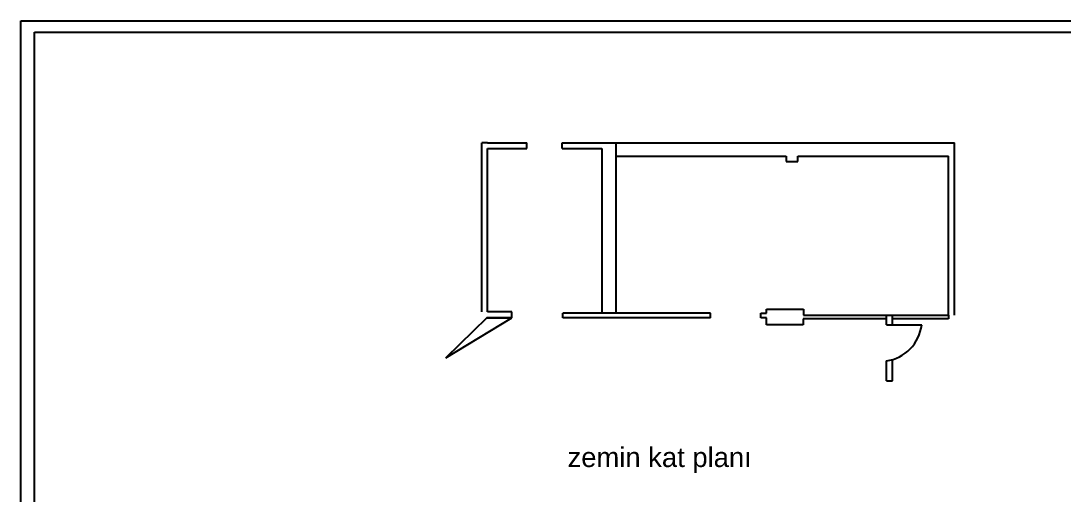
# Model space of a CAD drawing. Header units: millimetres. Extents: x 63882 to 85892, y -58394 to -53173.
# Drawn here: x 63882 to 66542, y -54382 to -53173 of the extents above; entities that cross this region are included whole.
import ezdxf

# ---------------------------------------------------------------- set-up
doc = ezdxf.new("R2010")
doc.units = ezdxf.units.MM
doc.header["$LTSCALE"] = 5
doc.layers.add('S2000-025 Antet', color=7, linetype='Continuous')
doc.styles.get("Standard").update_dxf_attribs({"font": 'arial.ttf'})

# ---------------------------------------------------------------- blocks, each defined once
blk = doc.blocks.new('A$C26101E10')
at = {"color": 6}
blk.add_line((0, 1683), (1013, 0), dxfattribs=at)
for points in [[(1016, 642), (0, 1683)], [(1016, 645), (1013, 0)]]:
    blk.add_lwpolyline(points, dxfattribs=at)

msp = doc.modelspace()

# ---------------------------------------------------------------- linework, layer by layer
for p, q in [((65071.9, -53483.9), (65056.9, -53483.9)), ((65056.9, -53498.9), (65056.9, -53483.9)), ((65056.9, -53914.9), (65056.9, -53498.9)), ((65071.9, -53483.9), (65171.9, -53483.9)), ((65071.9, -53914.9), (65071.9, -53498.9)), ((65071.9, -53498.9), (65171.9, -53498.9)), ((65171.9, -53498.9), (65171.9, -53483.9)), ((65261.9, -53483.9), (66262.4, -53483.9)), ((65261.9, -53498.9), (65261.9, -53483.9)), ((65261.9, -53498.9), (65362.9, -53498.9)), ((65362.9, -53498.9), (65362.9, -53914.9)), ((65399.9, -53917.9), (65399.9, -53483.9)), ((66262.4, -53922.9), (66262.4, -53483.9)), ((65399.9, -53517.9), (65832.9, -53517.9)), ((65832.9, -53517.9), (65832.9, -53531.9)), ((65862.9, -53531.9), (65862.9, -53517.9)), ((65862.9, -53517.9), (66247.4, -53517.9)), ((66247.4, -53922.9), (66247.4, -53517.9)), ((65832.9, -53531.9), (65862.9, -53531.9)), ((65133.9, -53914.9), (65071.9, -53914.9)), ((65133.9, -53929.9), (65133.9, -53914.9)), ((65399.9, -53917.9), (65263.9, -53917.9)), ((65263.9, -53929.9), (65263.9, -53917.9)), ((65639.9, -53917.9), (65399.9, -53917.9)), ((65639.9, -53929.9), (65639.9, -53917.9)), ((65768.9, -53929.9), (65768.9, -53917.9)), ((65768.9, -53917.9), (65783.4, -53917.9)), ((65783.4, -53917.9), (65783.4, -53907.9)), ((65783.4, -53907.9), (65877.4, -53907.9)), ((65877.4, -53907.9), (65877.4, -53922.9)), ((65877.4, -53922.9), (66247.4, -53922.9)), ((66088.9, -53932.9), (66088.9, -53922.9)), ((66103.9, -53947.9), (66103.9, -53922.9)), ((66247.4, -53922.9), (66247.4, -53932.9)), ((65069.4, -53929.9), (65057.6, -53941.5)), ((65133.9, -53929.9), (65069.4, -53929.9)), ((65639.9, -53929.9), (65263.9, -53929.9)), ((65782.9, -53929.9), (65768.9, -53929.9)), ((65782.9, -53947.9), (65782.9, -53929.9)), ((65876.9, -53947.9), (65782.9, -53947.9)), ((66088.9, -53932.9), (65876.9, -53932.9)), ((65876.9, -53932.9), (65876.9, -53947.9)), ((66088.9, -53947.9), (66088.9, -53932.9)), ((66088.9, -53947.9), (66178.9, -53947.9)), ((66247.4, -53932.9), (66103.9, -53932.9)), ((64980.4, -54017), (64965.5, -54031.6)), ((66088.9, -54090.9), (66088.9, -54039.9)), ((66103.9, -54090.9), (66103.9, -54039.9)), ((66088.9, -54090.9), (66103.9, -54090.9))]:
    msp.add_line(p, q)
msp.add_lwpolyline([(63916.6, -53202.3), (67906.4, -53202.3), (67906.4, -56068.6), (63916.6, -56068.6)], close=True)
msp.add_arc((66072.5, -53933.9), 107.3, 278.7625, 352.4967)
at = {"layer": 'S2000-025 Antet'}
msp.add_lwpolyline([(63881.6, -53173.3), (67916.4, -53173.3), (67916.4, -56093.6), (63881.6, -56093.6)], close=True, dxfattribs=at)

# ---------------------------------------------------------------- block references
at = {"xscale": 0.1, "yscale": 0.1, "zscale": 0.1, "rotation": 90}
msp.add_blockref('A$C26101E10', (65133.9, -54031.6), dxfattribs=at)

# ---------------------------------------------------------------- texts
msp.add_text('zemin kat planı', height=50).set_placement((65275.7, -54310.2))

doc.saveas('drawing.dxf')
